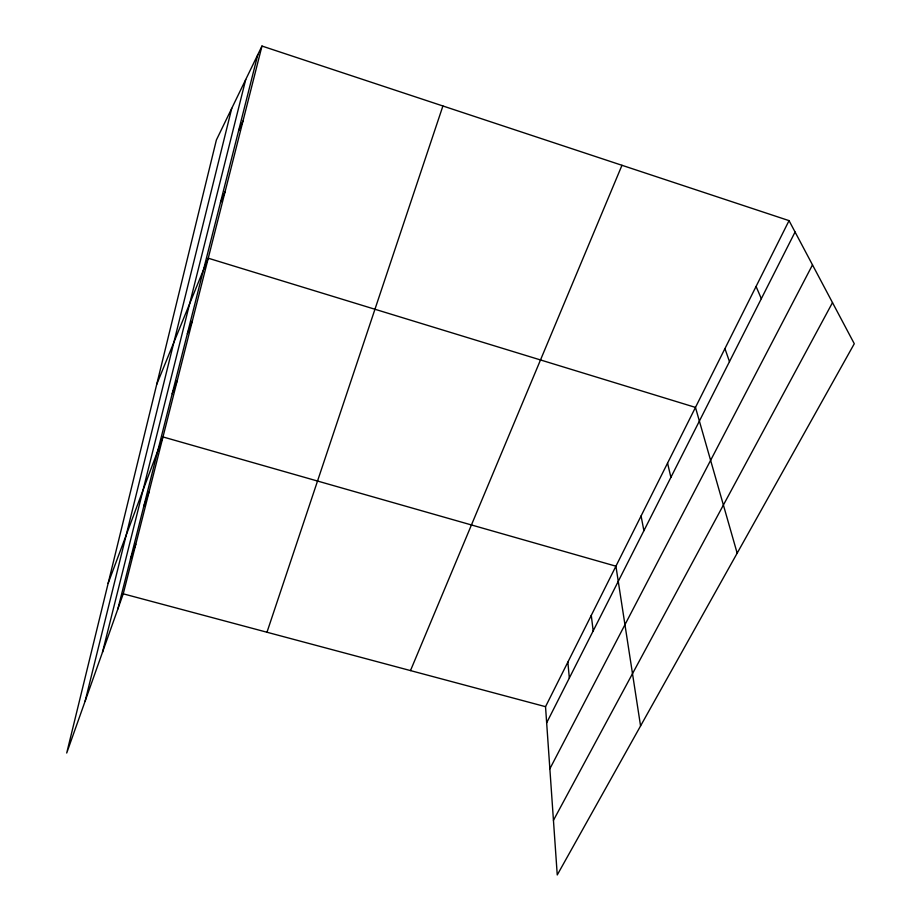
<?xml version="1.0" encoding="UTF-8"?>
<svg xmlns="http://www.w3.org/2000/svg" width="921" height="921" viewBox="0 0 921 921"><rect width="100%" height="100%" fill="white"/><g stroke="black" fill="none" stroke-linecap="round" stroke-linejoin="round"><path stroke-width="1.38" d="M85.158 701.077L231.735 108.356M102.473 652.31L245.723 79.528M117.853 609L257.811 54.627M261.978 46.05L216.377 140.004L66.715 753.021L123.241 593.826L261.978 46.05L789.044 220.637L854.285 343.729L557.251 874.95L545.531 706.683L789.044 220.637M266.975 632.243L442.909 105.984M130.483 558.989L135.801 544.219M143.78 506.297L149.029 491.987M108.148 583.304L162.971 436.934L615.919 566.185L640.567 725.955M172.192 393.751L177.246 380.569M187.389 333.575L192.316 321.084M156.72 384.345L208.238 258.202L695.47 407.404L737.168 553.187M410.49 670.592L621.974 165.296M220.499 202.436L225.104 191.637M238.585 130.805L242.983 121.042M546.66 722.824L795.076 232M549.86 768.782L812.495 264.868M553.452 820.312L832.503 302.618M123.241 593.826L545.531 706.683M756.072 286.454L761.322 298.68M724.931 348.61L729.478 361.608M667.564 463.113L670.891 477.354M641.085 515.979L643.894 530.703M591.282 615.366L593.182 630.908M567.854 662.141L569.339 678.006"/></g></svg>
